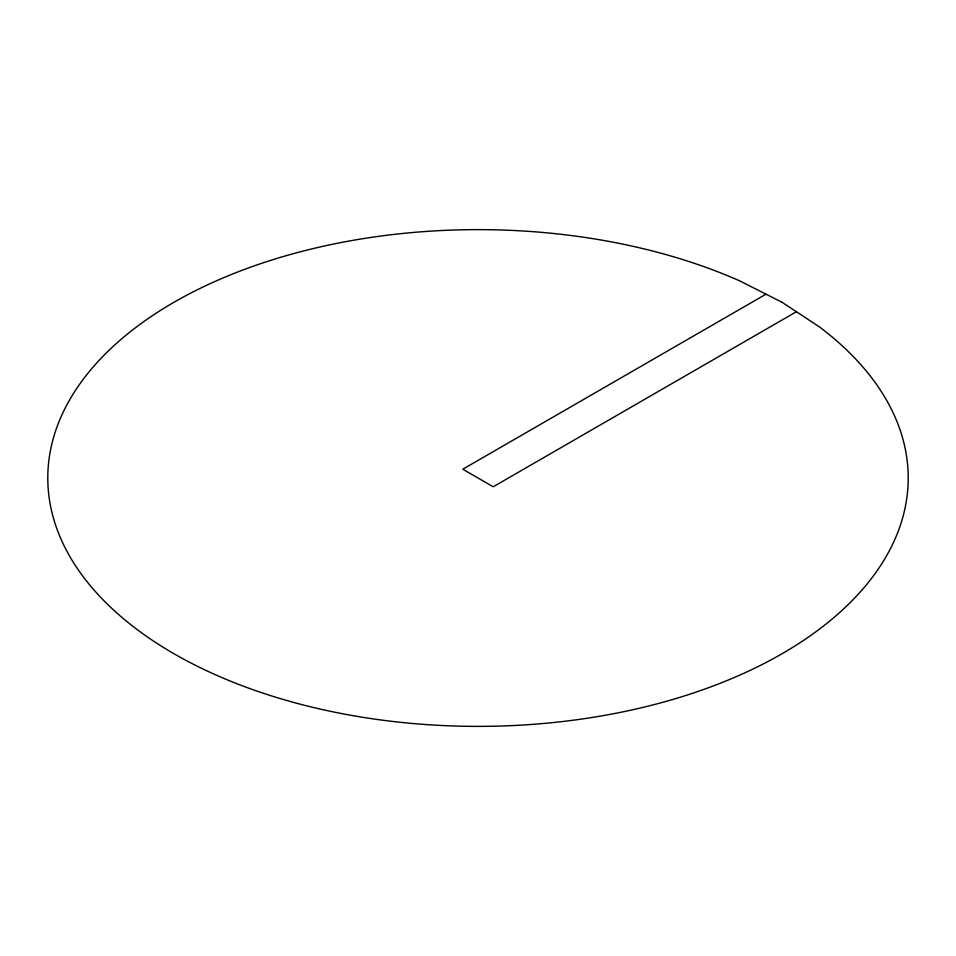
<?xml version="1.0" encoding="UTF-8"?>
<svg xmlns="http://www.w3.org/2000/svg" width="956" height="956" viewBox="0 0 956 956"><rect width="100%" height="100%" fill="white"/><g stroke="black" fill="none" stroke-linecap="round" stroke-linejoin="round"><path stroke-width="1.43" d="M765.995 294.173L462.788 469.217L493.212 486.783L796.408 311.728M782.199 302.371L739.884 280.956A430.2 248.369 0 0 0 57.993 424.237A430.2 248.369 0 0 0 571.114 720.489A430.2 248.369 0 0 0 819.304 326.797L782.199 302.371"/></g></svg>
